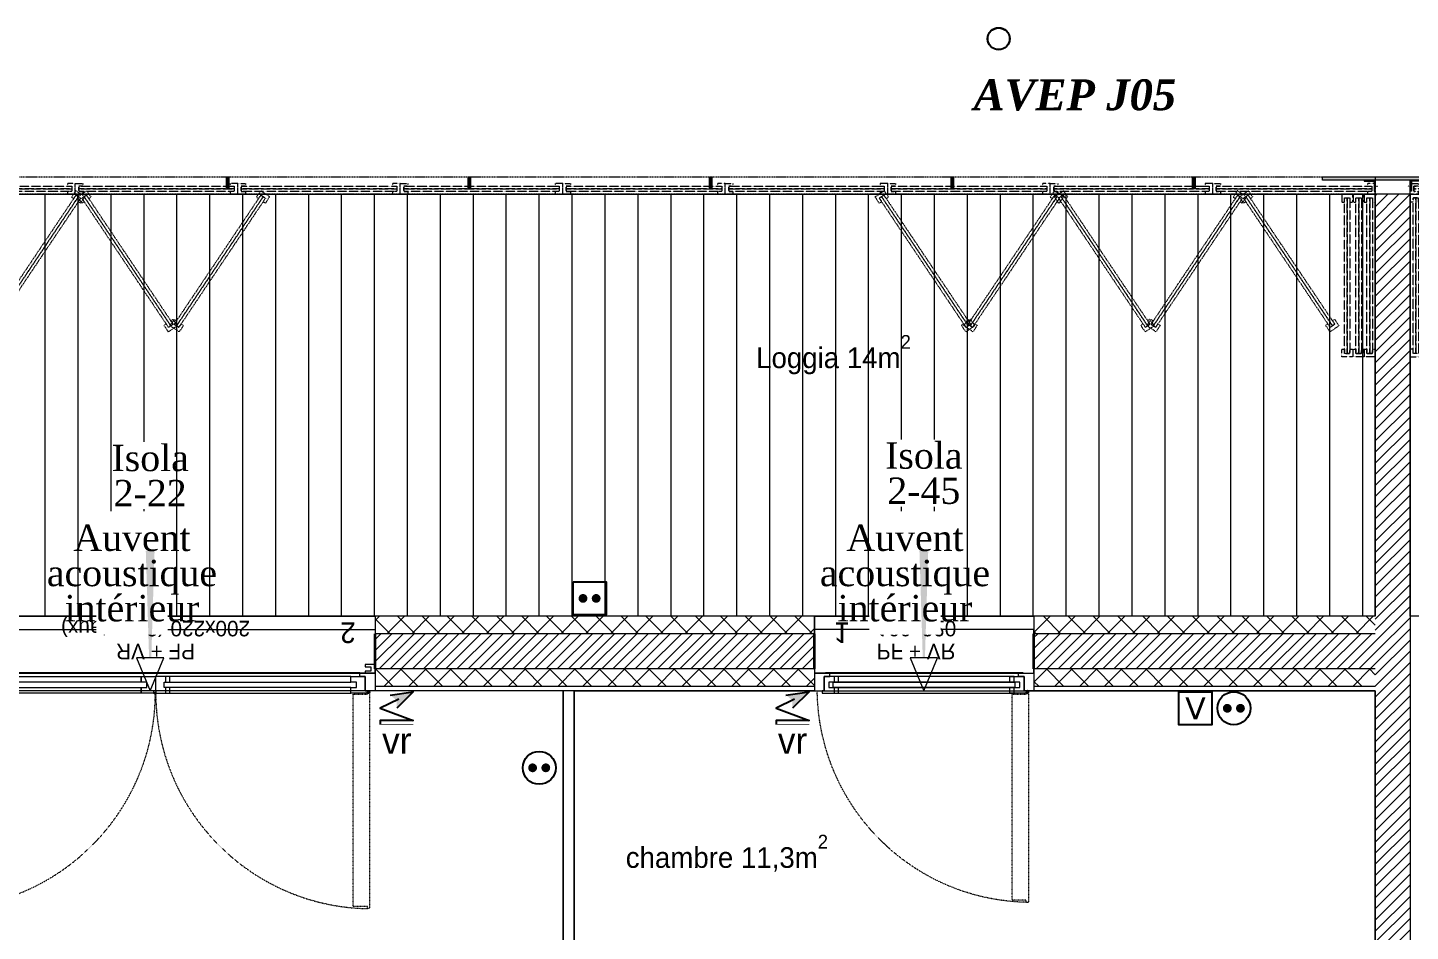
# Model space of a CAD drawing. Header units: centimetres. Extents: x 2191 to 12545, y -680 to 18662.
# Drawn here: x 8550 to 9179, y 9583 to 9994 of the extents above; entities that cross this region are included whole.
import ezdxf

# ---------------------------------------------------------------- set-up
doc = ezdxf.new("R2010")
doc.units = ezdxf.units.CM
for name, pattern in [('ACAD_ISO03W100', [0.295276, 0.11811, -0.177165]), ('INTERROMPU2', [0.75, 0.5, -0.25]), ('Style de ligne -11', [0.347222, 0.20828, -0.138942]), ('Style de ligne -12', [0.164042, 0.054681, -0.109361]), ('Style de ligne -13', [0.147638, 0.098425, -0.049213]), ('Style de ligne -14', [0.147638, 0.098425, -0.049213]), ('Style de ligne -17', [0.347222, 0.20828, -0.138942]), ('Style de ligne -18', [0.164042, 0.054681, -0.109361]), ('Style de ligne -5', [0.20828, 0.069425, -0.138855])]:
    doc.linetypes.add(name, pattern=pattern)
for name, color, linetype, lineweight in [('B BATI-lumon', 252, 'Continuous', 20), ('prlm-ELEC-CFA', 1, 'Continuous', 25), ('prlm-ELEC-CFO', 1, 'Continuous', 25)]:
    doc.layers.add(name, color=color, linetype=linetype, lineweight=lineweight)
for name, color, linetype in [('B GÈnÈral_Hatch', 252, 'Continuous'), ('B Général', 252, 'Continuous'), ('C ANNOTATIONS-prestations', 252, 'Continuous'), ('C ANNOTATIONS-texte', 252, 'Continuous'), ('D SURFACES-shab', 252, 'Continuous'), ('Général', 252, 'Continuous'), ('prlm-EAU-EPEXT', 145, 'Continuous'), ('prlm-VMC', 93, 'Continuous')]:
    doc.layers.add(name, color=color, linetype=linetype)
doc.styles.add('Eurostile', font='Eurosti.TTF')
doc.styles.add('Eurostile (bold)', font='Eurostib.TTF')
doc.styles.add('prlm-eau-ep', font='timesbi.ttf', dxfattribs={"height": 18})
doc.styles.add('prlm-elec-cfo', font='comic.ttf', dxfattribs={"height": 12})
doc.styles.add('prlm-vmc', font='pala.ttf', dxfattribs={"height": 14})
doc.styles.get("Standard").update_dxf_attribs({"font": 'isocp.shx', "height": 15})
doc.styles.add('Times New Roman (bold italic)', font='timesbi.ttf')
pattern_1 = [(45, (-631.1073, 4809.0284), (2.4253472, -2.6458333), [])]
pattern_2 = [(225, (-631.107, 4809.0284), (5.656854, -5.656854), []), (315, (-631.107, 4809.0284), (-5.656854, -5.656854), [])]
pattern_3 = [(135, (-631.107, 4809.0284), (-5.656854, -5.656854), []), (225, (-631.107, 4809.0284), (-5.656854, 5.656854), [])]

# ---------------------------------------------------------------- blocks, each defined once
blk = doc.blocks.new('Groupe-1')
at = {"layer": 'B Général', "color": 7, "linetype": 'Continuous', "lineweight": 5}
for p, q in [((9188.64, 5109.39), (9188.64, 4917.39)), ((9203.64, 5109.39), (9203.64, 4917.39)), ((9218.64, 5109.39), (9218.64, 4917.39)), ((9233.64, 5109.39), (9233.64, 4917.39)), ((9248.64, 5109.39), (9248.64, 4917.39)), ((9263.64, 5109.39), (9263.64, 4917.39)), ((9278.64, 5109.39), (9278.64, 4917.39)), ((9293.64, 5109.39), (9293.64, 4917.39)), ((9308.64, 5109.39), (9308.64, 4917.39)), ((9323.64, 5109.39), (9323.64, 4917.39)), ((9338.64, 5109.39), (9338.64, 4917.39)), ((9353.64, 5109.39), (9353.64, 4917.39)), ((9368.64, 5109.39), (9368.64, 4917.39)), ((9383.64, 5109.39), (9383.64, 4917.39)), ((9398.64, 5109.39), (9398.64, 4917.39)), ((9413.64, 5109.39), (9413.64, 4917.39)), ((9428.64, 5109.39), (9428.64, 4917.39)), ((9443.64, 5109.39), (9443.64, 4917.39)), ((9458.64, 5109.39), (9458.64, 4917.39)), ((9473.64, 5109.39), (9473.64, 4917.39)), ((9488.64, 5109.39), (9488.64, 4917.39)), ((9503.64, 5109.39), (9503.64, 4917.39)), ((9518.64, 5109.39), (9518.64, 4917.39)), ((9533.64, 5109.39), (9533.64, 4917.39)), ((9548.64, 5109.39), (9548.64, 4917.39)), ((9563.64, 5109.39), (9563.64, 4917.39)), ((9578.64, 5109.39), (9578.64, 4917.39)), ((9593.64, 5109.39), (9593.64, 4917.39)), ((9608.64, 5109.39), (9608.64, 4917.39)), ((9623.64, 5109.39), (9623.64, 4917.39)), ((9638.64, 5109.39), (9638.64, 4917.39)), ((9653.64, 5109.39), (9653.64, 4917.39)), ((9668.64, 5109.39), (9668.64, 4917.39)), ((9683.64, 5109.39), (9683.64, 4917.39)), ((9698.64, 5109.39), (9698.64, 4917.39)), ((9713.64, 5109.39), (9713.64, 4917.39)), ((9728.64, 5109.39), (9728.64, 4917.39)), ((9743.64, 5109.39), (9743.64, 4917.39)), ((9758.64, 5109.39), (9758.64, 4917.39)), ((9773.64, 5109.39), (9773.64, 4917.39)), ((9788.64, 5109.39), (9788.64, 4917.39))]:
    blk.add_line(p, q, dxfattribs=at)
at = {"layer": 'B Général', "color": 7, "linetype": 'Continuous', "lineweight": 13, "flags": 128}
blk.add_lwpolyline([(9060.8, 5109.39), (9794.48, 5109.39), (9794.48, 4917.39), (9060.8, 4917.39)], close=True, dxfattribs=at)
blk = doc.blocks.new('Groupe-24-1')
at = {"layer": 'B BATI-lumon', "linetype": 'ACAD_ISO03W100', "lineweight": 5, "flags": 128}
for points in [[(9276.48, 5114.39), (9279.98, 5114.39), (9279.98, 5113.15), (9278.06, 5113.15), (9278.06, 5110.64), (9279.98, 5110.64), (9279.98, 5109.39), (9276.48, 5109.39), (9276.48, 5113.39), (9276.48, 5113.39)], [(9278.06, 5113.15), (9348.91, 5113.15), (9348.91, 5111.9), (9278.06, 5111.9)], [(9350.48, 5114.39), (9346.98, 5114.39), (9346.98, 5113.15), (9348.91, 5113.15), (9348.91, 5110.64), (9346.98, 5110.64), (9346.98, 5109.39), (9350.48, 5109.39), (9350.48, 5113.39), (9350.48, 5113.39)], [(9278.06, 5111.9), (9348.91, 5111.9), (9348.91, 5110.65), (9278.06, 5110.65)]]:
    blk.add_lwpolyline(points, close=True, dxfattribs=at)
blk = doc.blocks.new('Groupe-25-1')
at = {"layer": 'B BATI-lumon', "linetype": 'ACAD_ISO03W100', "lineweight": 5, "flags": 128}
for points in [[(9350.48, 5114.39), (9353.98, 5114.39), (9353.98, 5113.15), (9352.06, 5113.15), (9352.06, 5110.64), (9353.98, 5110.64), (9353.98, 5109.39), (9350.48, 5109.39), (9350.48, 5113.39), (9350.48, 5113.39)], [(9352.06, 5113.15), (9422.91, 5113.15), (9422.91, 5111.9), (9352.06, 5111.9)], [(9424.48, 5114.39), (9420.98, 5114.39), (9420.98, 5113.15), (9422.91, 5113.15), (9422.91, 5110.64), (9420.98, 5110.64), (9420.98, 5109.39), (9424.48, 5109.39), (9424.48, 5113.39), (9424.48, 5113.39)], [(9352.06, 5111.9), (9422.91, 5111.9), (9422.91, 5110.65), (9352.06, 5110.65)]]:
    blk.add_lwpolyline(points, close=True, dxfattribs=at)
blk = doc.blocks.new('Groupe-26-1')
at = {"layer": 'B BATI-lumon', "linetype": 'ACAD_ISO03W100', "lineweight": 5, "flags": 128}
for points in [[(9424.48, 5114.39), (9427.98, 5114.39), (9427.98, 5113.15), (9426.06, 5113.15), (9426.06, 5110.64), (9427.98, 5110.64), (9427.98, 5109.39), (9424.48, 5109.39), (9424.48, 5113.39), (9424.48, 5113.39)], [(9426.06, 5113.15), (9496.91, 5113.15), (9496.91, 5111.9), (9426.06, 5111.9)], [(9498.48, 5114.39), (9494.98, 5114.39), (9494.98, 5113.15), (9496.91, 5113.15), (9496.91, 5110.64), (9494.98, 5110.64), (9494.98, 5109.39), (9498.48, 5109.39), (9498.48, 5113.39), (9498.48, 5113.39)], [(9426.06, 5111.9), (9496.91, 5111.9), (9496.91, 5110.65), (9426.06, 5110.65)]]:
    blk.add_lwpolyline(points, close=True, dxfattribs=at)
blk = doc.blocks.new('Groupe-27-1')
at = {"layer": 'B BATI-lumon', "linetype": 'ACAD_ISO03W100', "lineweight": 5, "flags": 128}
for points in [[(9498.48, 5114.39), (9501.98, 5114.39), (9501.98, 5113.15), (9500.06, 5113.15), (9500.06, 5110.64), (9501.98, 5110.64), (9501.98, 5109.39), (9498.48, 5109.39), (9498.48, 5113.39), (9498.48, 5113.39)], [(9500.06, 5113.15), (9570.91, 5113.15), (9570.91, 5111.9), (9500.06, 5111.9)], [(9572.48, 5114.39), (9568.98, 5114.39), (9568.98, 5113.15), (9570.91, 5113.15), (9570.91, 5110.64), (9568.98, 5110.64), (9568.98, 5109.39), (9572.48, 5109.39), (9572.48, 5113.39), (9572.48, 5113.39)], [(9500.06, 5111.9), (9570.91, 5111.9), (9570.91, 5110.65), (9500.06, 5110.65)]]:
    blk.add_lwpolyline(points, close=True, dxfattribs=at)
blk = doc.blocks.new('Groupe-28-1')
at = {"layer": 'B BATI-lumon', "linetype": 'ACAD_ISO03W100', "lineweight": 5, "flags": 128}
for points in [[(9572.48, 5114.39), (9575.98, 5114.39), (9575.98, 5113.15), (9574.06, 5113.15), (9574.06, 5110.64), (9575.98, 5110.64), (9575.98, 5109.39), (9572.48, 5109.39), (9572.48, 5113.39), (9572.48, 5113.39)], [(9574.06, 5113.15), (9644.91, 5113.15), (9644.91, 5111.9), (9574.06, 5111.9)], [(9646.48, 5114.39), (9642.98, 5114.39), (9642.98, 5113.15), (9644.91, 5113.15), (9644.91, 5110.64), (9642.98, 5110.64), (9642.98, 5109.39), (9646.48, 5109.39), (9646.48, 5113.39), (9646.48, 5113.39)], [(9574.06, 5111.9), (9644.91, 5111.9), (9644.91, 5110.65), (9574.06, 5110.65)]]:
    blk.add_lwpolyline(points, close=True, dxfattribs=at)
blk = doc.blocks.new('Groupe-29-1')
at = {"layer": 'B BATI-lumon', "linetype": 'ACAD_ISO03W100', "lineweight": 5, "flags": 128}
for points in [[(9646.48, 5114.39), (9649.98, 5114.39), (9649.98, 5113.15), (9648.06, 5113.15), (9648.06, 5110.64), (9649.98, 5110.64), (9649.98, 5109.39), (9646.48, 5109.39), (9646.48, 5113.39), (9646.48, 5113.39)], [(9648.06, 5113.15), (9718.91, 5113.15), (9718.91, 5111.9), (9648.06, 5111.9)], [(9720.48, 5114.39), (9716.98, 5114.39), (9716.98, 5113.15), (9718.91, 5113.15), (9718.91, 5110.64), (9716.98, 5110.64), (9716.98, 5109.39), (9720.48, 5109.39), (9720.48, 5113.39), (9720.48, 5113.39)], [(9648.06, 5111.9), (9718.91, 5111.9), (9718.91, 5110.65), (9648.06, 5110.65)]]:
    blk.add_lwpolyline(points, close=True, dxfattribs=at)
blk = doc.blocks.new('Groupe-30-1')
at = {"layer": 'B BATI-lumon', "linetype": 'ACAD_ISO03W100', "lineweight": 5, "flags": 128}
for points in [[(9720.48, 5114.39), (9723.98, 5114.39), (9723.98, 5113.15), (9722.06, 5113.15), (9722.06, 5110.64), (9723.98, 5110.64), (9723.98, 5109.39), (9720.48, 5109.39), (9720.48, 5113.39), (9720.48, 5113.39)], [(9722.06, 5113.15), (9792.91, 5113.15), (9792.91, 5111.9), (9722.06, 5111.9)], [(9794.48, 5114.39), (9790.98, 5114.39), (9790.98, 5113.15), (9792.91, 5113.15), (9792.91, 5110.64), (9790.98, 5110.64), (9790.98, 5109.39), (9794.48, 5109.39), (9794.48, 5113.39), (9794.48, 5113.39)], [(9722.06, 5111.9), (9792.91, 5111.9), (9792.91, 5110.65), (9722.06, 5110.65)]]:
    blk.add_lwpolyline(points, close=True, dxfattribs=at)
blk = doc.blocks.new('Groupe-31-1')
at = {"layer": 'B BATI-lumon', "linetype": 'ACAD_ISO03W100', "lineweight": 5, "flags": 128}
for points in [[(9789.48, 5109.39), (9789.48, 5105.89), (9790.73, 5105.89), (9790.73, 5107.81), (9793.23, 5107.81), (9793.23, 5105.89), (9794.48, 5105.89), (9794.48, 5109.39), (9790.49, 5109.39), (9790.49, 5109.39)], [(9790.73, 5036.96), (9790.73, 5107.81), (9791.98, 5107.81), (9791.98, 5036.96)], [(9791.98, 5036.96), (9791.98, 5107.81), (9793.23, 5107.81), (9793.23, 5036.96)], [(9789.48, 5035.39), (9789.48, 5038.89), (9790.73, 5038.89), (9790.73, 5036.96), (9793.23, 5036.96), (9793.23, 5038.89), (9794.48, 5038.89), (9794.48, 5035.39), (9790.49, 5035.39), (9790.49, 5035.39)]]:
    blk.add_lwpolyline(points, close=True, dxfattribs=at)
blk = doc.blocks.new('Groupe-32-1')
at = {"layer": 'B BATI-lumon', "linetype": 'ACAD_ISO03W100', "lineweight": 5, "flags": 128}
for points in [[(9784.48, 5109.39), (9784.48, 5105.89), (9785.73, 5105.89), (9785.73, 5107.81), (9788.23, 5107.81), (9788.23, 5105.89), (9789.48, 5105.89), (9789.48, 5109.39), (9785.49, 5109.39), (9785.49, 5109.39)], [(9785.73, 5036.96), (9785.73, 5107.81), (9786.98, 5107.81), (9786.98, 5036.96)], [(9786.98, 5036.96), (9786.98, 5107.81), (9788.23, 5107.81), (9788.23, 5036.96)], [(9784.48, 5035.39), (9784.48, 5038.89), (9785.73, 5038.89), (9785.73, 5036.96), (9788.23, 5036.96), (9788.23, 5038.89), (9789.48, 5038.89), (9789.48, 5035.39), (9785.49, 5035.39), (9785.49, 5035.39)]]:
    blk.add_lwpolyline(points, close=True, dxfattribs=at)
blk = doc.blocks.new('Groupe-33-1')
at = {"layer": 'B BATI-lumon', "linetype": 'ACAD_ISO03W100', "lineweight": 5, "flags": 128}
for points in [[(9779.23, 5109.39), (9779.23, 5105.89), (9780.48, 5105.89), (9780.48, 5107.81), (9782.98, 5107.81), (9782.98, 5105.89), (9784.23, 5105.89), (9784.23, 5109.39), (9780.24, 5109.39), (9780.24, 5109.39)], [(9780.48, 5036.96), (9780.48, 5107.81), (9781.73, 5107.81), (9781.73, 5036.96)], [(9781.73, 5036.96), (9781.73, 5107.81), (9782.98, 5107.81), (9782.98, 5036.96)], [(9779.23, 5035.39), (9779.23, 5038.89), (9780.48, 5038.89), (9780.48, 5036.96), (9782.98, 5036.96), (9782.98, 5038.89), (9784.23, 5038.89), (9784.23, 5035.39), (9780.24, 5035.39), (9780.24, 5035.39)]]:
    blk.add_lwpolyline(points, close=True, dxfattribs=at)
blk = doc.blocks.new('Groupe-34-1')
at = {"layer": 'B BATI-lumon', "linetype": 'ACAD_ISO03W100', "lineweight": 5, "flags": 128}
for points in [[(9736.74, 5111.03), (9738.69, 5108.13), (9737.66, 5107.44), (9736.59, 5109.03), (9734.51, 5107.64), (9735.58, 5106.04), (9734.54, 5105.34), (9732.59, 5108.24), (9735.91, 5110.47), (9735.91, 5110.47)], [(9735.55, 5108.33), (9775.05, 5049.52), (9774.01, 5048.83), (9734.51, 5107.64)], [(9736.59, 5109.03), (9776.09, 5050.22), (9775.05, 5049.52), (9735.55, 5108.33)], [(9778, 5049.6), (9776.04, 5052.51), (9775.01, 5051.82), (9776.09, 5050.22), (9774.01, 5048.82), (9772.94, 5050.42), (9771.89, 5049.72), (9773.85, 5046.81), (9777.16, 5049.04), (9777.16, 5049.04)]]:
    blk.add_lwpolyline(points, close=True, dxfattribs=at)
blk = doc.blocks.new('Groupe-35-1')
at = {"layer": 'B BATI-lumon', "linetype": 'ACAD_ISO03W100', "lineweight": 5, "flags": 128}
for points in [[(9732.94, 5108.33), (9693.44, 5049.52), (9692.41, 5050.22), (9731.91, 5109.03)], [(9733.98, 5107.64), (9694.48, 5048.83), (9693.44, 5049.52), (9732.94, 5108.33)], [(9731.76, 5111.03), (9729.8, 5108.13), (9730.83, 5107.44), (9731.91, 5109.03), (9733.98, 5107.64), (9732.91, 5106.04), (9733.95, 5105.34), (9735.91, 5108.24), (9732.59, 5110.47), (9732.59, 5110.47)], [(9690.5, 5049.6), (9692.45, 5052.51), (9693.48, 5051.82), (9692.41, 5050.22), (9694.48, 5048.82), (9695.56, 5050.42), (9696.6, 5049.72), (9694.65, 5046.81), (9691.33, 5049.04), (9691.33, 5049.04)]]:
    blk.add_lwpolyline(points, close=True, dxfattribs=at)
blk = doc.blocks.new('Groupe-36-1')
at = {"layer": 'B BATI-lumon', "linetype": 'ACAD_ISO03W100', "lineweight": 5, "flags": 128}
for points in [[(9652.56, 5111.03), (9654.51, 5108.13), (9653.48, 5107.44), (9652.41, 5109.03), (9650.33, 5107.64), (9651.4, 5106.04), (9650.36, 5105.34), (9648.41, 5108.24), (9651.73, 5110.47), (9651.73, 5110.47)], [(9651.37, 5108.33), (9690.87, 5049.52), (9689.83, 5048.83), (9650.33, 5107.64)], [(9652.41, 5109.03), (9691.91, 5050.22), (9690.87, 5049.52), (9651.37, 5108.33)], [(9693.82, 5049.6), (9691.87, 5052.51), (9690.84, 5051.82), (9691.91, 5050.22), (9689.83, 5048.82), (9688.76, 5050.42), (9687.72, 5049.72), (9689.67, 5046.81), (9692.99, 5049.04), (9692.99, 5049.04)]]:
    blk.add_lwpolyline(points, close=True, dxfattribs=at)
blk = doc.blocks.new('Groupe-37-1')
at = {"layer": 'B BATI-lumon', "linetype": 'ACAD_ISO03W100', "lineweight": 5, "flags": 128}
for points in [[(9649.6, 5108.33), (9610.1, 5049.52), (9609.06, 5050.22), (9648.56, 5109.03)], [(9650.63, 5107.64), (9611.13, 5048.83), (9610.1, 5049.52), (9649.6, 5108.33)], [(9648.41, 5111.03), (9646.46, 5108.13), (9647.49, 5107.44), (9648.56, 5109.03), (9650.64, 5107.64), (9649.57, 5106.04), (9650.61, 5105.34), (9652.56, 5108.24), (9649.24, 5110.47), (9649.24, 5110.47)], [(9607.15, 5049.6), (9609.1, 5052.51), (9610.13, 5051.82), (9609.06, 5050.22), (9611.14, 5048.82), (9612.21, 5050.42), (9613.25, 5049.72), (9611.3, 5046.81), (9607.98, 5049.04), (9607.98, 5049.04)]]:
    blk.add_lwpolyline(points, close=True, dxfattribs=at)
blk = doc.blocks.new('Groupe-38-1')
at = {"layer": 'B BATI-lumon', "linetype": 'ACAD_ISO03W100', "lineweight": 5, "flags": 128}
for points in [[(9570.87, 5111.03), (9572.82, 5108.13), (9571.79, 5107.44), (9570.72, 5109.03), (9568.64, 5107.64), (9569.72, 5106.04), (9568.67, 5105.34), (9566.72, 5108.24), (9570.04, 5110.47), (9570.04, 5110.47)], [(9569.68, 5108.33), (9609.18, 5049.52), (9608.15, 5048.83), (9568.65, 5107.64)], [(9570.72, 5109.03), (9610.22, 5050.22), (9609.18, 5049.52), (9569.68, 5108.33)], [(9612.13, 5049.6), (9610.18, 5052.51), (9609.15, 5051.82), (9610.22, 5050.22), (9608.14, 5048.82), (9607.07, 5050.42), (9606.03, 5049.72), (9607.98, 5046.81), (9611.3, 5049.04), (9611.3, 5049.04)]]:
    blk.add_lwpolyline(points, close=True, dxfattribs=at)
blk = doc.blocks.new('Groupe-39-1')
at = {"layer": 'B BATI-lumon', "linetype": 'ACAD_ISO03W100', "lineweight": 5, "flags": 128}
for points in [[(9202.48, 5114.39), (9205.98, 5114.39), (9205.98, 5113.15), (9204.06, 5113.15), (9204.06, 5110.64), (9205.98, 5110.64), (9205.98, 5109.39), (9202.48, 5109.39), (9202.48, 5113.39), (9202.48, 5113.39)], [(9204.06, 5113.15), (9274.91, 5113.15), (9274.91, 5111.9), (9204.06, 5111.9)], [(9276.48, 5114.39), (9272.98, 5114.39), (9272.98, 5113.15), (9274.91, 5113.15), (9274.91, 5110.64), (9272.98, 5110.64), (9272.98, 5109.39), (9276.48, 5109.39), (9276.48, 5113.39), (9276.48, 5113.39)], [(9204.06, 5111.9), (9274.91, 5111.9), (9274.91, 5110.65), (9204.06, 5110.65)]]:
    blk.add_lwpolyline(points, close=True, dxfattribs=at)
blk = doc.blocks.new('Groupe-40-1')
at = {"layer": 'B BATI-lumon', "linetype": 'ACAD_ISO03W100', "lineweight": 5, "flags": 128}
for points in [[(9128.48, 5114.39), (9131.98, 5114.39), (9131.98, 5113.15), (9130.06, 5113.15), (9130.06, 5110.64), (9131.98, 5110.64), (9131.98, 5109.39), (9128.48, 5109.39), (9128.48, 5113.39), (9128.48, 5113.39)], [(9130.06, 5113.15), (9200.91, 5113.15), (9200.91, 5111.9), (9130.06, 5111.9)], [(9202.48, 5114.39), (9198.98, 5114.39), (9198.98, 5113.15), (9200.91, 5113.15), (9200.91, 5110.64), (9198.98, 5110.64), (9198.98, 5109.39), (9202.48, 5109.39), (9202.48, 5113.39), (9202.48, 5113.39)], [(9130.06, 5111.9), (9200.91, 5111.9), (9200.91, 5110.65), (9130.06, 5110.65)]]:
    blk.add_lwpolyline(points, close=True, dxfattribs=at)
blk = doc.blocks.new('Groupe-47-1')
at = {"layer": 'B BATI-lumon', "linetype": 'ACAD_ISO03W100', "lineweight": 5, "flags": 128}
for points in [[(9203.91, 5108.33), (9164.41, 5049.52), (9163.37, 5050.22), (9202.87, 5109.03)], [(9204.95, 5107.64), (9165.45, 5048.83), (9164.41, 5049.52), (9203.91, 5108.33)], [(9202.72, 5111.03), (9200.77, 5108.13), (9201.8, 5107.44), (9202.87, 5109.03), (9204.95, 5107.64), (9203.88, 5106.04), (9204.92, 5105.34), (9206.87, 5108.24), (9203.55, 5110.47), (9203.55, 5110.47)], [(9161.46, 5049.6), (9163.41, 5052.51), (9164.44, 5051.82), (9163.37, 5050.22), (9165.45, 5048.82), (9166.52, 5050.42), (9167.56, 5049.72), (9165.61, 5046.81), (9162.29, 5049.04), (9162.29, 5049.04)]]:
    blk.add_lwpolyline(points, close=True, dxfattribs=at)
blk = doc.blocks.new('Groupe-48-1')
at = {"layer": 'B BATI-lumon', "linetype": 'ACAD_ISO03W100', "lineweight": 5, "flags": 128}
for points in [[(9207.7, 5111.03), (9209.65, 5108.13), (9208.62, 5107.44), (9207.55, 5109.03), (9205.47, 5107.64), (9206.55, 5106.04), (9205.5, 5105.34), (9203.55, 5108.24), (9206.87, 5110.47), (9206.87, 5110.47)], [(9206.51, 5108.33), (9246.01, 5049.52), (9244.98, 5048.83), (9205.48, 5107.64)], [(9207.55, 5109.03), (9247.05, 5050.22), (9246.01, 5049.52), (9206.51, 5108.33)], [(9248.96, 5049.6), (9247.01, 5052.51), (9245.98, 5051.82), (9247.05, 5050.22), (9244.97, 5048.82), (9243.9, 5050.42), (9242.86, 5049.72), (9244.81, 5046.81), (9248.13, 5049.04), (9248.13, 5049.04)]]:
    blk.add_lwpolyline(points, close=True, dxfattribs=at)
blk = doc.blocks.new('Groupe-49-1')
at = {"layer": 'B BATI-lumon', "linetype": 'ACAD_ISO03W100', "lineweight": 5, "flags": 128}
for points in [[(9288.09, 5108.33), (9248.59, 5049.52), (9247.55, 5050.22), (9287.05, 5109.03)], [(9289.12, 5107.64), (9249.62, 5048.83), (9248.59, 5049.52), (9288.09, 5108.33)], [(9286.9, 5111.03), (9284.95, 5108.13), (9285.98, 5107.44), (9287.05, 5109.03), (9289.13, 5107.64), (9288.05, 5106.04), (9289.1, 5105.34), (9291.05, 5108.24), (9287.73, 5110.47), (9287.73, 5110.47)], [(9245.64, 5049.6), (9247.59, 5052.51), (9248.62, 5051.82), (9247.55, 5050.22), (9249.63, 5048.82), (9250.7, 5050.42), (9251.74, 5049.72), (9249.79, 5046.81), (9246.47, 5049.04), (9246.47, 5049.04)]]:
    blk.add_lwpolyline(points, close=True, dxfattribs=at)
blk = doc.blocks.new('Groupe-89-1')
at = {"layer": 'B BATI-lumon', "linetype": 'ACAD_ISO03W100', "lineweight": 5, "flags": 128}
for points in [[(9810.48, 5114.39), (9813.98, 5114.39), (9813.98, 5113.15), (9812.06, 5113.15), (9812.06, 5110.64), (9813.98, 5110.64), (9813.98, 5109.39), (9810.48, 5109.39), (9810.48, 5113.39), (9810.48, 5113.39)], [(9812.06, 5113.15), (9876.6, 5113.15), (9876.6, 5111.9), (9812.06, 5111.9)], [(9878.17, 5114.39), (9874.67, 5114.39), (9874.67, 5113.15), (9876.6, 5113.15), (9876.6, 5110.64), (9874.67, 5110.64), (9874.67, 5109.39), (9878.17, 5109.39), (9878.17, 5113.39), (9878.17, 5113.39)], [(9812.06, 5111.9), (9876.6, 5111.9), (9876.6, 5110.65), (9812.06, 5110.65)]]:
    blk.add_lwpolyline(points, close=True, dxfattribs=at)
blk = doc.blocks.new('Groupe-90-1')
at = {"layer": 'B BATI-lumon', "linetype": 'ACAD_ISO03W100', "lineweight": 5, "flags": 128}
for points in [[(9815.48, 5109.39), (9815.48, 5105.89), (9814.24, 5105.89), (9814.24, 5107.81), (9811.74, 5107.81), (9811.74, 5105.89), (9810.48, 5105.89), (9810.48, 5109.39), (9814.48, 5109.39), (9814.48, 5109.39)], [(9811.74, 5036.97), (9811.74, 5107.81), (9812.99, 5107.81), (9812.99, 5036.97)], [(9812.99, 5036.97), (9812.99, 5107.81), (9814.24, 5107.81), (9814.24, 5036.97)], [(9815.48, 5035.39), (9815.48, 5038.89), (9814.24, 5038.89), (9814.24, 5036.97), (9811.74, 5036.97), (9811.74, 5038.89), (9810.48, 5038.89), (9810.48, 5035.39), (9814.48, 5035.39), (9814.48, 5035.39)]]:
    blk.add_lwpolyline(points, close=True, dxfattribs=at)
blk = doc.blocks.new('Groupe-124-1')
at = {"layer": 'B GÈnÈral_Hatch', "linetype": 'Continuous', "lineweight": 0, "true_color": 0xdddddd}
for points in [[(9271.34, 5117.39), (9272.44, 5117.39), (9272.44, 5112.39), (9271.34, 5112.39)], [(9381.34, 5117.39), (9382.44, 5117.39), (9382.44, 5112.39), (9381.34, 5112.39)], [(9491.34, 5117.39), (9492.44, 5117.39), (9492.44, 5112.39), (9491.34, 5112.39)], [(9601.34, 5117.39), (9602.44, 5117.39), (9602.44, 5112.39), (9601.34, 5112.39)], [(9711.34, 5117.39), (9712.44, 5117.39), (9712.44, 5112.39), (9711.34, 5112.39)]]:
    blk.add_hatch(color=254, dxfattribs=at).paths.add_polyline_path(points)
at = {"layer": 'B Général', "color": 7, "linetype": 'INTERROMPU2', "lineweight": 13, "flags": 128}
blk.add_lwpolyline([(9060.8, 5117.39), (9794.48, 5117.39), (9794.48, 5109.39), (9060.8, 5109.39)], close=True, dxfattribs=at)
at = {"layer": 'B Général', "color": 7, "linetype": 'Continuous', "lineweight": 5, "flags": 128}
for points in [[(9271.34, 5117.39), (9272.44, 5117.39), (9272.44, 5112.39), (9271.34, 5112.39)], [(9381.34, 5117.39), (9382.44, 5117.39), (9382.44, 5112.39), (9381.34, 5112.39)], [(9491.34, 5117.39), (9492.44, 5117.39), (9492.44, 5112.39), (9491.34, 5112.39)], [(9601.34, 5117.39), (9602.44, 5117.39), (9602.44, 5112.39), (9601.34, 5112.39)], [(9711.34, 5117.39), (9712.44, 5117.39), (9712.44, 5112.39), (9711.34, 5112.39)]]:
    blk.add_lwpolyline(points, close=True, dxfattribs=at)
at = {"layer": 'B BATI-lumon'}
for name in ['Groupe-40-1', 'Groupe-39-1', 'Groupe-24-1', 'Groupe-25-1', 'Groupe-26-1', 'Groupe-27-1', 'Groupe-28-1', 'Groupe-29-1', 'Groupe-30-1', 'Groupe-89-1', 'Groupe-47-1', 'Groupe-48-1', 'Groupe-49-1', 'Groupe-38-1', 'Groupe-37-1', 'Groupe-36-1', 'Groupe-35-1', 'Groupe-34-1', 'Groupe-33-1', 'Groupe-32-1', 'Groupe-31-1', 'Groupe-90-1']:
    blk.add_blockref(name, (0, 0), dxfattribs=at)
blk = doc.blocks.new('PF 100.220 + VR')
at = {"layer": 'B Général', "color": 7, "linetype": 'Continuous', "lineweight": 13}
for p, q in [((-50, 7), (-50, 17)), ((50, 7), (50, 17))]:
    blk.add_line(p, q, dxfattribs=at)
at = {"layer": 'B Général', "color": 7, "linetype": 'Continuous', "lineweight": 35}
for p, q in [((-50, 7), (-50, -9)), ((50, 7), (50, -9))]:
    blk.add_line(p, q, dxfattribs=at)
at = {"layer": 'B Général'}
blk.add_line((45, 9), (-45, 9), dxfattribs=at)
at = {"layer": 'B Général', "color": 7, "linetype": 'Style de ligne -14', "lineweight": 5, "flags": 128}
blk.add_lwpolyline([(47.5, 113.27), (46.5, 113.27), (46.5, 112.27), (40, 112.27), (40, 18.5), (46.5, 18.5), (46.5, 17.5), (47.5, 17.5)], close=True, dxfattribs=at)
at = {"layer": 'B Général', "lineweight": 5, "flags": 128}
for points in [[(-43, 10.5), (-43, 9), (-50, 9), (-50, 17), (-45.5, 17), (-45.5, 10.5)], [(-43.5, 15.5), (43.5, 15.5), (43.5, 13), (-43.5, 13)], [(-41, 18), (41, 18), (41, 15.5), (-41, 15.5)], [(-41, 13), (41, 13), (41, 10.5), (-41, 10.5)], [(43, 10.5), (43, 9), (50, 9), (50, 17), (45.5, 17), (45.5, 10.5)]]:
    blk.add_lwpolyline(points, close=True, dxfattribs=at)
at = {"layer": 'B Général', "color": 7, "linetype": 'Continuous', "lineweight": 5, "flags": 128}
for points in [[(-39, 15.5), (-41.5, 15.5), (-41.5, 13), (-39, 13), (-39, 10.5), (-45.5, 10.5), (-45.5, 17), (-46.5, 17), (-46.5, 18), (-39, 18)], [(39, 15.5), (41.5, 15.5), (41.5, 13), (39, 13), (39, 10.5), (45.5, 10.5), (45.5, 17), (46.5, 17), (46.5, 18), (39, 18)]]:
    blk.add_lwpolyline(points, close=True, dxfattribs=at)
at = {"layer": 'B Général', "color": 7, "linetype": 'Style de ligne -17', "lineweight": 5, "flags": 128}
blk.add_lwpolyline([(-50, 9), (50, 9), (50, -11), (-50, -11)], close=True, dxfattribs=at)
at = {"layer": 'B Général', "lineweight": 13, "flags": 128}
blk.add_lwpolyline([(-50, -9), (-50, -17), (50, -17), (50, -9)], dxfattribs=at)
at = {"layer": 'B Général'}
blk.add_circle((47, 17.5), 0.5, dxfattribs=at)
at = {"layer": 'B Général', "color": 7, "linetype": 'Style de ligne -18', "lineweight": 5}
blk.add_arc((48.78, 15.78), 97.5, 90.89734, 179.2823, dxfattribs=at)
at = {"layer": 'B Général', "insert": (-21.61, 2.65), "char_height": 7.059, "attachment_point": 1, "rotation": 360, "line_spacing_factor": 0.894142, "style": 'Eurostile'}
blk.add_mtext('PF + VR', dxfattribs=at)
at = {"layer": 'C ANNOTATIONS-prestations', "attachment_point": 1, "rotation": 360, "line_spacing_factor": 0.894142}
for s, insert, char_height, style in [('1', (-41.14, -4.77), 9.41, 'Eurostile (bold)'), ('100x220', (-21.61, -7.83), 7.059, 'Eurostile')]:
    blk.add_mtext(s, dxfattribs=dict(at, insert=insert, char_height=char_height, style=style))
blk = doc.blocks.new('PF 200.220 + VR')
at = {"layer": 'B Général', "color": 7, "linetype": 'Continuous', "lineweight": 13}
for p, q in [((-100, 7), (-100, 17)), ((100, 7), (100, 17))]:
    blk.add_line(p, q, dxfattribs=at)
at = {"layer": 'B Général', "color": 7, "linetype": 'Continuous', "lineweight": 35}
for p, q in [((-100, 7), (-100, -9)), ((100, 7), (100, -9))]:
    blk.add_line(p, q, dxfattribs=at)
at = {"layer": 'B Général'}
blk.add_line((-93, 9), (97, 9), dxfattribs=at)
at = {"layer": 'B Général', "color": 7, "linetype": 'Style de ligne -13', "lineweight": 5, "flags": 128}
for points in [[(-97.5, 116.12), (-96.5, 116.12), (-96.5, 115.12), (-90, 115.12), (-90, 18.5), (-96.5, 18.5), (-96.5, 17.5), (-97.5, 17.5)], [(97.5, 116.12), (96.5, 116.12), (96.5, 115.12), (90, 115.12), (90, 18.5), (96.5, 18.5), (96.5, 17.5), (97.5, 17.5)]]:
    blk.add_lwpolyline(points, close=True, dxfattribs=at)
at = {"layer": 'B Général', "lineweight": 5, "flags": 128}
for points in [[(-93, 10.5), (-93, 9), (-100, 9), (-100, 17), (-95.5, 17), (-95.5, 10.5)], [(-4.5, 18), (-89, 18), (-89, 15.5), (-4.5, 15.5)], [(-4.5, 13), (-89, 13), (-89, 10.5), (-4.5, 10.5)], [(6.5, 18), (93, 18), (93, 15.5), (6.5, 15.5)], [(6.5, 13), (93, 13), (93, 10.5), (6.5, 10.5)], [(93, 10.5), (93, 9), (100, 9), (100, 17), (95.5, 17), (95.5, 10.5)], [(-100, 9), (-100, 5), (-95.5, 5), (-95.5, 6), (-98, 6), (-98, 8), (-95.5, 8), (-95.5, 9)], [(100, 9), (100, 5), (95.5, 5), (95.5, 6), (98, 6), (98, 8), (95.5, 8), (95.5, 9)]]:
    blk.add_lwpolyline(points, close=True, dxfattribs=at)
at = {"layer": 'B Général', "color": 7, "linetype": 'Continuous', "lineweight": 5, "flags": 128}
for points in [[(-89, 15.5), (-91.5, 15.5), (-91.5, 13), (-89, 13), (-89, 10.5), (-95.5, 10.5), (-95.5, 17), (-96.5, 17), (-96.5, 18), (-89, 18)], [(-6.5, 15.5), (-4, 15.5), (-4, 13), (-6.5, 13), (-6.5, 10.5), (0, 10.5), (0, 17), (1, 17), (1, 18), (-6.5, 18)], [(6.5, 15.5), (4, 15.5), (4, 13), (6.5, 13), (6.5, 10.5), (0, 10.5), (0, 17), (1, 17), (1, 18), (6.5, 18)], [(89, 15.5), (91.5, 15.5), (91.5, 13), (89, 13), (89, 10.5), (95.5, 10.5), (95.5, 17), (96.5, 17), (96.5, 18), (89, 18)]]:
    blk.add_lwpolyline(points, close=True, dxfattribs=at)
at = {"layer": 'B Général', "color": 7, "linetype": 'Style de ligne -11', "lineweight": 5, "flags": 128}
blk.add_lwpolyline([(-100, 9), (100, 9), (100, -11), (-100, -11)], close=True, dxfattribs=at)
at = {"layer": 'B Général', "lineweight": 13, "flags": 128}
blk.add_lwpolyline([(100, -9), (100, -17), (-100, -17), (-100, -9)], dxfattribs=at)
at = {"layer": 'B Général'}
for centre in [(-97, 17.5), (97, 17.5)]:
    blk.add_circle(centre, 0.5, dxfattribs=at)
at = {"layer": 'B Général', "color": 7, "linetype": 'Style de ligne -12', "lineweight": 5}
for centre, start, end in [((-98.46, 17.77), 359.55233, 89.0018), ((98.46, 17.77), 90.9982, 180.44847)]:
    blk.add_arc(centre, 98.37, start, end, dxfattribs=at)
at = {"layer": 'B Général', "insert": (0, 2.65), "char_height": 7.059, "attachment_point": 2, "rotation": 360, "line_spacing_factor": 0.894142, "style": 'Eurostile'}
blk.add_mtext('PF + VR', dxfattribs=at)
at = {"layer": 'C ANNOTATIONS-prestations', "rotation": 360, "line_spacing_factor": 0.894142}
for s, insert, char_height, attachment_point, style in [('2', (-91.15, -4.77), 9.41, 1, 'Eurostile (bold)'), ('200x220 (2 vantaux) ', (0, -7.82), 7.059, 2, 'Eurostile')]:
    blk.add_mtext(s, dxfattribs=dict(at, insert=insert, char_height=char_height, attachment_point=attachment_point, style=style))
blk = doc.blocks.new('Groupe-156-1')
at = {"layer": 'B GÈnÈral_Hatch', "linetype": 'Continuous', "lineweight": 0, "true_color": 0xdddddd}
for points in [[(9770.48, 5117.39), (9870.48, 5117.39), (9870.48, 5115.89), (9770.48, 5115.89)], [(9794.48, 5112.05), (9794.48, 5115.89), (9789.48, 5115.89), (9789.48, 5115.39), (9793.98, 5115.39), (9793.98, 5110.89), (9794.48, 5110.89)], [(9810.48, 5112.05), (9810.48, 5115.89), (9815.48, 5115.89), (9815.48, 5115.39), (9810.98, 5115.39), (9810.98, 5110.89), (9810.48, 5110.89)]]:
    blk.add_hatch(color=254, dxfattribs=at).paths.add_polyline_path(points)
at = {"layer": 'B Général', "color": 7, "linetype": 'Style de ligne -5', "lineweight": 5}
for p, q in [((9793.98, 5113.14), (9795.7, 5113.14)), ((9810.98, 5113.14), (9809.27, 5113.14))]:
    blk.add_line(p, q, dxfattribs=at)
at = {"layer": 'B Général', "color": 7, "linetype": 'Continuous', "lineweight": 5, "flags": 128}
for points in [[(9770.48, 5117.39), (9870.48, 5117.39), (9870.48, 5115.89), (9770.48, 5115.89)], [(9794.48, 5112.05), (9794.48, 5115.89), (9789.48, 5115.89), (9789.48, 5115.39), (9793.98, 5115.39), (9793.98, 5110.89), (9794.48, 5110.89)], [(9810.48, 5112.05), (9810.48, 5115.89), (9815.48, 5115.89), (9815.48, 5115.39), (9810.98, 5115.39), (9810.98, 5110.89), (9810.48, 5110.89)]]:
    blk.add_lwpolyline(points, close=True, dxfattribs=at)
blk = doc.blocks.new('Groupe-157-1')
at = {"layer": 'B Général', "color": 7, "linetype": 'Continuous', "lineweight": 13, "flags": 128}
blk.add_lwpolyline([(9810.48, 5109.39), (10546.87, 5109.39), (10546.87, 4917.39), (9810.48, 4917.39)], close=True, dxfattribs=at)
blk = doc.blocks.new('xi.epext')
at = {"layer": 'prlm-EAU-EPEXT', "color": 0, "linetype": 'ByBlock', "lineweight": -2}
blk.add_circle((0, 0), 5, dxfattribs=at)
blk = doc.blocks.new('Groupe-163-1')
at = {"layer": 'prlm-EAU-EPEXT'}
blk.add_blockref('xi.epext', (9622.99, 5180.18), dxfattribs=at)
at = {"layer": 'prlm-EAU-EPEXT', "insert": (9611.57, 5161.67), "char_height": 13.989, "width": 127.276, "attachment_point": 1, "line_spacing_factor": 1.004802, "style": 'Times New Roman (bold italic)'}
blk.add_mtext('AVEP J05', dxfattribs=at)
blk = doc.blocks.new('xi.EA')
at = {"layer": 'prlm-VMC', "color": 0, "linetype": 'ByBlock', "lineweight": 5, "flags": 128}
blk.add_lwpolyline([(-6.17, -15), (6.17, -15), (0, 0)], close=True, dxfattribs=at)
at = {"layer": 'prlm-VMC', "color": 0, "linetype": 'ByBlock', "lineweight": -2, "flags": 128}
blk.add_lwpolyline([(0, -15, 1, 4, 0), (0, -63.63, 1, 1, 0)], format="xyseb", dxfattribs=at)
at = {"layer": 'prlm-VMC', "color": 0, "linetype": 'ByBlock', "lineweight": 5}
blk.add_solid([(0, 0), (6.17, -15), (-6.17, -15), (0, 0)], dxfattribs=at)
blk = doc.blocks.new('xi.PC-EXT')
at = {"layer": 'prlm-ELEC-CFO', "color": 0, "linetype": 'ByBlock', "lineweight": -2, "flags": 128}
blk.add_lwpolyline([(-7.5, 7.5), (7.5, 7.5), (7.5, -7.5), (-7.5, -7.5)], close=True, dxfattribs=at)
at = {"layer": 'prlm-ELEC-CFO', "color": 0, "linetype": 'ByBlock', "lineweight": 5, "const_width": 2}
for points in [[(-4, 0, 1), (-2, 0, 1)], [(2, 0, 1), (4, 0, 1)]]:
    blk.add_lwpolyline(points, format="xyb", close=True, dxfattribs=at)
blk = doc.blocks.new('xi.PC')
at = {"color": 0, "lineweight": 5}
blk.add_wipeout([(-7.5, -7.5), (7.5, -7.5), (7.5, 7.5), (-7.5, 7.5)], dxfattribs=at).dxf.layer = 'prlm-ELEC-CFO'
at = {"layer": 'prlm-ELEC-CFO', "color": 0, "linetype": 'ByBlock', "lineweight": 5, "const_width": 2}
for points in [[(-4, 0, 1), (-2, 0, 1)], [(2, 0, 1), (4, 0, 1)]]:
    blk.add_lwpolyline(points, format="xyb", close=True, dxfattribs=at)
at = {"layer": 'prlm-ELEC-CFO', "color": 0, "linetype": 'ByBlock', "lineweight": -2}
blk.add_circle((0, 0), 7.5, dxfattribs=at)
blk = doc.blocks.new('xi.TV')
at = {"layer": 'prlm-ELEC-CFA', "color": 0, "linetype": 'ByBlock', "lineweight": -2, "flags": 128}
blk.add_lwpolyline([(-7.5, 7.5), (7.5, 7.5), (7.5, -7.5), (-7.5, -7.5)], close=True, dxfattribs=at)
at = {"layer": 'prlm-ELEC-CFA', "color": 0, "linetype": 'ByBlock', "insert": (0, 0), "char_height": 10, "width": 11.36, "attachment_point": 5}
blk.add_mtext('{\\fVerdana|b0|i0|c0|p34;V}', dxfattribs=at)
blk = doc.blocks.new('xi.VR')
at = {"layer": 'prlm-ELEC-CFO', "lineweight": 5}
blk.add_hatch(color=0, dxfattribs=at).paths.add_polyline_path([(-3, 6), (-0.1, 3.7), (0, 0), (7.5, 7.5)])
at = {"layer": 'prlm-ELEC-CFO', "color": 0}
for points in [[(-3, 6), (7.5, 7.5), (0, 0)], [(0.95, 4.23), (-7.5, 0), (7.5, -5.5), (-7.5, -5.5), (-7.5, -7.5), (7.5, -7.5)]]:
    blk.add_lwpolyline(points, dxfattribs=at)

msp = doc.modelspace()

# ---------------------------------------------------------------- hatches: boundary and pattern name
at = {"layer": 'B GÈnÈral_Hatch', "linetype": 'Continuous', "lineweight": 5}
h = msp.add_hatch(dxfattribs=at)
h.set_pattern_fill('50_BETON', style=0, pattern_type=2)
h.set_pattern_definition(pattern_1)
h.paths.add_polyline_path([(9163.38, 9918.42), (9163.38, 9109.34), (9179.38, 9091.34), (9179.38, 9918.42)])
at = {"layer": 'B GÈnÈral_Hatch', "linetype": 'Continuous', "lineweight": 5, "true_color": 0x808080}
h = msp.add_hatch(dxfattribs=at)
h.set_pattern_fill('02_ISOLANT', color=8, angle=180, style=0, pattern_type=2)
h.set_pattern_definition(pattern_2)
h.paths.add_polyline_path([(8907.98, 9718.42), (8907.98, 9726.42), (8707.93, 9726.42), (8707.93, 9718.42)])
h = msp.add_hatch(dxfattribs=at)
h.set_pattern_fill('02_ISOLANT', color=8, angle=90, style=0, pattern_type=2)
h.set_pattern_definition(pattern_3)
h.paths.add_polyline_path([(9007.98, 9718.42), (9163.38, 9718.42), (9163.38, 9726.42), (9007.98, 9726.42)])
at = {"layer": 'B GÈnÈral_Hatch', "linetype": 'Continuous', "lineweight": 5}
h = msp.add_hatch(dxfattribs=at)
h.set_pattern_fill('50_BETON', style=0, pattern_type=2)
h.set_pattern_definition(pattern_1)
h.paths.add_polyline_path([(8907.98, 9702.42), (8907.98, 9718.42), (8707.93, 9718.42), (8707.93, 9702.42)])
h = msp.add_hatch(dxfattribs=at)
h.set_pattern_fill('50_BETON', style=0, pattern_type=2)
h.set_pattern_definition(pattern_1)
h.paths.add_polyline_path([(9007.98, 9702.42), (9163.38, 9702.42), (9163.38, 9718.42), (9007.98, 9718.42)])
at = {"layer": 'B GÈnÈral_Hatch', "linetype": 'Continuous', "lineweight": 5, "true_color": 0x808080}
h = msp.add_hatch(dxfattribs=at)
h.set_pattern_fill('02_ISOLANT', color=8, angle=180, style=0, pattern_type=2)
h.set_pattern_definition(pattern_2)
h.paths.add_polyline_path([(8907.98, 9694.42), (8907.98, 9702.42), (8707.93, 9702.42), (8707.93, 9694.42)])
h = msp.add_hatch(dxfattribs=at)
h.set_pattern_fill('02_ISOLANT', color=8, angle=90, style=0, pattern_type=2)
h.set_pattern_definition(pattern_3)
h.paths.add_polyline_path([(9007.98, 9694.42), (9163.38, 9694.42), (9163.38, 9702.42), (9007.98, 9702.42)])

# ---------------------------------------------------------------- linework, layer by layer
at = {"layer": 'B Général', "color": 7, "linetype": 'Continuous', "lineweight": 18}
for p, q in [((9163.38, 9726.42), (9163.38, 9918.42)), ((9179.38, 9091.34), (9179.38, 9918.42)), ((8907.98, 9718.42), (8707.93, 9718.42)), ((9163.38, 9718.42), (9007.98, 9718.42)), ((8907.98, 9702.42), (8707.93, 9702.42)), ((9163.38, 9702.42), (9007.98, 9702.42)), ((9163.38, 9109.34), (9163.38, 9692.42))]:
    msp.add_line(p, q, dxfattribs=at)
at = {"layer": 'B Général', "color": 7, "linetype": 'Continuous', "lineweight": 5}
for p, q in [((9179.38, 9918.42), (9163.38, 9918.42)), ((9163.38, 9726.42), (9163.38, 9918.42)), ((9179.38, 9091.34), (9179.38, 9918.42)), ((8907.98, 9726.42), (8707.93, 9726.42)), ((9163.38, 9726.42), (9007.98, 9726.42)), ((8907.98, 9718.42), (8707.93, 9718.42)), ((9163.38, 9718.42), (9007.98, 9718.42)), ((8907.98, 9702.42), (8707.93, 9702.42)), ((9163.38, 9702.42), (9007.98, 9702.42)), ((8907.98, 9694.42), (8707.93, 9694.42)), ((8907.98, 9694.42), (8707.93, 9694.42)), ((8907.98, 9692.42), (8707.93, 9692.42)), ((8793.5, 9692.42), (8793.5, 9366.84)), ((8798.5, 9692.42), (8798.5, 9382.42)), ((9163.38, 9694.42), (9007.98, 9694.42)), ((9163.38, 9694.42), (9007.98, 9694.42)), ((9163.38, 9692.42), (9007.98, 9692.42)), ((9163.38, 9109.34), (9163.38, 9692.42))]:
    msp.add_line(p, q, dxfattribs=at)
at = {"layer": 'B Général', "color": 7, "linetype": 'Continuous', "lineweight": 13}
for p, q in [((8707.93, 9726.42), (8707.93, 9692.42)), ((8907.98, 9726.42), (8707.93, 9726.42)), ((8907.98, 9726.42), (8907.98, 9692.42)), ((9007.98, 9726.42), (9007.98, 9692.42)), ((9163.38, 9726.42), (9007.98, 9726.42)), ((8907.98, 9692.42), (8707.93, 9692.42)), ((8793.5, 9692.42), (8793.5, 9366.84)), ((8798.5, 9692.42), (8798.5, 9366.84)), ((9163.38, 9692.42), (9007.98, 9692.42))]:
    msp.add_line(p, q, dxfattribs=at)
at = {"layer": 'D SURFACES-shab', "color": 30, "linetype": 'Continuous', "lineweight": 5, "true_color": 0xff6633, "flags": 128}
for points in [[(9163.38, 9726.42), (8429.69, 9726.42), (8429.69, 9918.42), (9163.38, 9918.42)], [(9915.76, 9726.42), (9179.38, 9726.42), (9179.38, 9918.42), (9915.76, 9918.42)]]:
    msp.add_lwpolyline(points, close=True, dxfattribs=at)
at = {"layer": 'D SURFACES-shab', "color": 1, "lineweight": 18, "true_color": 0xff0000, "flags": 128}
for points in [[(8429.69, 9115.32), (8714.5, 9115.32), (8714.5, 9176.34), (8728.49, 9176.34), (8728.49, 9206.35), (8728.49, 9206.35), (8728.49, 9271.34), (8793.5, 9271.34), (8793.5, 9692.42), (8429.69, 9692.42), (8429.69, 9301.42), (8429.69, 9301.42), (8429.69, 9235.32), (8429.69, 9235.32)], [(8798.5, 9692.42), (9163.38, 9692.42), (9163.38, 9382.42), (8798.5, 9382.42)]]:
    msp.add_lwpolyline(points, close=True, dxfattribs=at)

# ---------------------------------------------------------------- block references
at = {"layer": 'B BATI-lumon', "color": 7}
msp.add_blockref('Groupe-124-1', (-631.11, 4809.03), dxfattribs=at)
at = {"layer": 'B Général', "color": 7}
for name in ['Groupe-156-1', 'Groupe-1', 'Groupe-157-1']:
    msp.add_blockref(name, (-631.11, 4809.03), dxfattribs=at)
at = {"layer": 'B Général', "color": 7, "rotation": 180}
msp.add_blockref('PF 200.220 + VR', (8607.93, 9709.42), dxfattribs=at)
at = {"layer": 'B Général', "color": 7, "xscale": -1, "rotation": 180}
msp.add_blockref('PF 100.220 + VR', (8957.98, 9709.42), dxfattribs=at)
at = {"layer": 'Général', "color": 7}
msp.add_blockref('Groupe-163-1', (-631.11, 4809.03), dxfattribs=at)
at = {"layer": 'prlm-EAU-EPEXT'}
msp.add_blockref('xi.epext', (8991.92, 9989.27), dxfattribs=at)
at = {"layer": 'prlm-ELEC-CFO'}
for name, p in [('xi.PC-EXT', (8805.59, 9734.49)), ('xi.VR', (8717.79, 9684.48)), ('xi.VR', (8898.02, 9684.48))]:
    msp.add_blockref(name, p, dxfattribs=at)

# ---------------------------------------------------------------- texts
at = {"layer": 'C ANNOTATIONS-texte', "color": 7, "insert": (8951.89, 9854.37), "char_height": 9.412, "width": 264, "attachment_point": 3, "line_spacing_factor": 0.894142, "style": 'Eurostile'}
msp.add_mtext('Loggia 14m{\\H0.6667x;\\S2^ ;}', dxfattribs=at)
at = {"layer": 'C ANNOTATIONS-texte', "insert": (8822.07, 9626.91), "char_height": 9.412, "width": 108, "attachment_point": 1, "line_spacing_factor": 0.894142, "style": 'Eurostile'}
msp.add_mtext('chambre 11,3m{\\H0.6667x;\\S2^ ;}', dxfattribs=at)
at = {"layer": 'prlm-EAU-EPEXT', "insert": (8980.5, 9970.77), "char_height": 14, "width": 127.276, "attachment_point": 1, "style": 'prlm-eau-ep'}
msp.add_mtext('AVEP J05', dxfattribs=at)

# ---------------------------------------------------------------- next in the draw order: block references
at = {"layer": 'prlm-ELEC-CFO'}
for p in [(9099.01, 9684.48), (8782.65, 9657.39)]:
    msp.add_blockref('xi.PC', p, dxfattribs=at)

# ---------------------------------------------------------------- next in the draw order: texts
at = {"layer": 'prlm-ELEC-CFO', "lineweight": 20, "char_height": 12, "attachment_point": 5, "line_spacing_factor": 0.8, "style": 'prlm-elec-cfo', "bg_fill": 3, "box_fill_scale": 1.1, "bg_fill_color": 256, "bg_fill_transparency": 0}
for insert in [(8717.79, 9669.76), (8898.02, 9669.76)]:
    msp.add_mtext('vr', dxfattribs=dict(at, insert=insert))
at = {"layer": 'prlm-VMC', "char_height": 12, "width": 20.51, "attachment_point": 5, "line_spacing_factor": 0.8, "style": 'prlm-vmc', "bg_fill": 2}
for insert in [(8597.2, 9745.98), (8949.24, 9745.98)]:
    msp.add_mtext('Auvent acoustique intérieur', dxfattribs=dict(at, insert=insert))

# ---------------------------------------------------------------- next in the draw order: block references
at = {"layer": 'prlm-ELEC-CFA'}
msp.add_blockref('xi.TV', (9081.52, 9684.48), dxfattribs=at)
at = {"layer": 'prlm-VMC', "rotation": 180}
for p in [(8605.49, 9692.48), (8957.82, 9692.48)]:
    msp.add_blockref('xi.EA', p, dxfattribs=at)

# ---------------------------------------------------------------- next in the draw order: texts
at = {"layer": 'prlm-VMC', "char_height": 12, "attachment_point": 5, "line_spacing_factor": 0.8, "style": 'prlm-vmc', "bg_fill": 3, "box_fill_scale": 1.1, "bg_fill_color": 256, "bg_fill_transparency": 0}
for s, insert, width in [('Isola\\P2-22', (8605.49, 9790.43), 17.3979), ('Isola\\P2-45', (8957.82, 9791.44), 20.51)]:
    msp.add_mtext(s, dxfattribs=dict(at, insert=insert, width=width))

doc.saveas('drawing.dxf')
